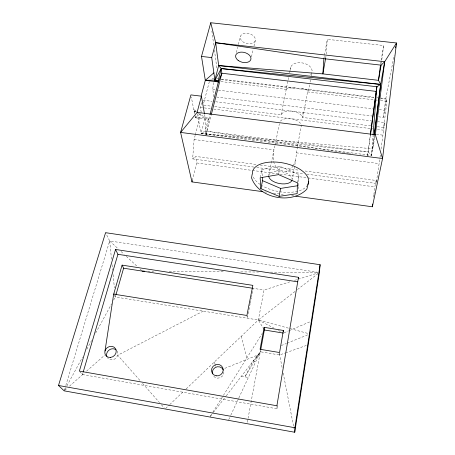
<?xml version="1.0" encoding="UTF-8"?>
<svg xmlns="http://www.w3.org/2000/svg" width="455" height="455" viewBox="0 0 455 455"><rect width="100%" height="100%" fill="white"/><g stroke="black" fill="none" stroke-linecap="round" stroke-linejoin="round"><path stroke-width="0.34" stroke-dasharray="2.27 1.71" d="M298.622 185.572L298.878 174.589L280.189 166.371L261.841 169.624L260.288 177.086M215.602 101.755L302.956 112.493L302.808 117.487L373.128 126.194M326.269 54.139L327.281 39.329L383.662 45.506L381.097 65.15M253.93 167.087L192.658 158.897L194.097 139.514L195.167 135.448M197.362 113.756L201.042 133.474L371.49 155.456L373.037 135.624M213.856 96.699L212.792 89.51L213.361 82.435M374.363 135.488L372.725 148.779L201.042 133.474L205.131 117.703L204.534 114.233M306.875 174.168L376.171 183.439L379.931 158.061M380.016 157.367L380.443 153.892M381.034 149.024L384.668 122.537L377.622 121.673M377.349 126.718L383.679 127.502L386.887 101.357L386.608 98.729L380.989 98.064M373.561 197.174L373.817 195.115M373.902 194.433L374.835 186.88L376.166 180.47L303.741 170.818M378.514 116.804L383.44 117.401L385.703 99.116L394.11 55.459M370.461 135.129L368.237 151.953L201.042 133.474L205.228 131.017L368.237 151.953L371.49 155.456L374.124 135.061M367.583 155.508L370.279 135.072M380.573 64.451L380.932 61.687M258.338 355.031L258.457 354.206L257.661 356.123L253.207 360.991L244.887 376.848L260.351 351.766L260.209 350.526M259.009 353.939L259.088 353.393M383.44 117.401L386.608 98.729M274.939 145.776C272.465 154.057 271.396 165.472 279.984 170.574L304.071 173.793M79.796 371.593L82.457 374.545L277.078 408.789L277.664 405.286M291.917 180.436C294.334 169.431 295.915 158.334 297.303 147.244M381.136 60.327L383.662 45.506M282.1 367.509L279.654 354.98L280.001 352.955M206.115 134.657L209.812 115.394M325.626 58.246L325.985 56.204M367.486 156.213L368.237 151.953M323.858 58.678L324.347 55.914M324.472 55.226L327.281 39.329M298.019 188.939L298.497 186.249M297.399 182.813L298.878 174.589M297.428 146.544L301.426 124.943M309.559 84.869L308.422 91.023L307.546 91.899L302.808 117.487L302.694 117.106A11.369 6.609 10.5 0 0 292.792 111.259A11.369 6.609 10.5 0 0 281.873 113.676L281.196 114.814L214.402 106.538M310.065 82.133L310.566 79.403M311.197 75.985L311.578 73.932M247.332 422.297L260.601 350.401M371.49 155.456L374.829 137.399M186.129 388.934L258.343 319.996L264.031 290.017L291.035 281.48M278.579 174.629L280.189 166.371M250.165 303.622L247.287 318.216L246.991 316.162M250.301 302.928L251.262 298.065M251.399 297.371L253.185 288.333L264.031 290.017M383.679 127.502L384.668 122.537M268.882 174.913L273.722 150.963M281.196 114.814L288.555 77.578M289.522 72.789L290.631 67.317M275.082 145.082L279.415 123.612M251.456 56.886L253.19 49.498M253.981 46.143L255.244 40.768A7.741 5.13 15 0 0 245.524 33.249A7.741 5.13 15 0 0 242.72 41.695A7.741 5.13 15 0 0 255.244 40.768M236.39 52.564L237.72 47.201M238.386 44.516L240.382 36.468M195.076 116.525L195.32 117.799L205.131 117.703L208.538 118.135L205.228 131.017L205.996 135.345M206.166 134.663L211.222 114.87M192.317 180.555L196.833 162.964L195.462 156.395L257.337 164.636M195.349 134.771L200.882 113.756M203.681 103.126L209.357 81.581M201.235 112.402L200.348 107.414L201.582 102.767M208.538 118.135L208.76 119.494L195.32 117.799L195.866 115.758M113.619 300.107L115.314 296.996L115.894 294.988M82.457 374.545L83.06 372.509M64.172 390.851L64.997 388.138M65.821 385.425L109.672 240.962L105.577 232.681M295.636 160.291L293.492 165.205M228.7 419.698L230.492 415.859M230.787 415.216L238.539 398.574M238.841 397.932L260.351 351.766L279.654 354.98L284.972 353.08M286.206 89.208L286.479 88.691L289.152 87.986L296.063 87.974L299.447 88.975L301.608 88.634L373.964 97.228M64.855 389.605L66.544 386.5M66.885 385.88L82.463 357.289M86.865 349.207L91.609 340.505M95.669 333.049L111.589 303.838M210.227 416.405L212.485 412.804M212.86 412.202L223.018 395.992M223.394 395.389L262.12 333.572M293.145 165.745C291.575 168.418 288.948 170.722 285.871 171.364M210.284 416.45L212.877 413.1M213.31 412.543L225.839 396.35M226.271 395.793L260.351 351.766M165.643 408.488L169.226 405.069M169.738 404.58L184.082 390.89M192.658 158.897L195.462 156.395M64.707 390.384L67.368 388.035M69.501 386.164L84.408 373.037M86.541 371.166L104.644 355.23M195.32 117.799L200.035 114.034L205.131 117.703L208.76 119.494M114.336 295.272L115.314 296.996L258.343 319.996L295.306 291.245M297.547 289.499L317.709 273.819M256.461 356.788L257.661 356.123L257.826 355.025L224.184 368.607M203.22 311.135L117.703 355.224L140.714 381.301M211.99 79.068L213.702 78.192M284.062 332.804L288.572 330.887M289.221 330.614L310.611 321.537M281.275 345.55L286.479 343.445M287.128 343.184L307.95 334.766M285.638 352.841L306.243 345.493M294.408 280.411L318.039 272.937M147.943 271.157L153.614 271.197M169.197 271.322L224.457 271.76M240.752 271.891L258.463 272.027M270.503 272.124L317.971 272.5M216.517 78.527L217.928 78.692M221.443 79.113L296.063 87.974M376.774 97.563L378.179 97.728M221.158 79.562L374.454 97.779M380.778 98.53L385.703 99.116M220.959 81.576L286.332 89.368M307.546 91.899L374.249 99.85M374.948 99.935L377.758 100.265M380.568 100.6L386.887 101.357M212.792 89.51L215.613 89.851M218.434 90.192L372.838 108.847M379.186 109.615L384.828 110.298M216.671 97.04L372.179 116.031M202.987 100.202L212.098 101.323M302.956 112.493L371.286 120.894M203.851 105.236L210.881 106.106M200.348 107.414L210.216 108.643M213.736 109.081L372.52 128.822M377.423 129.43L383.73 130.21M376.433 134.333L382.74 135.124M197.942 113.773L200.035 114.034M194.097 139.514L274.103 149.928M296.268 152.817L379.248 163.618M260.146 165.011L299.526 170.255M256.745 167.468L279.984 170.574M196.833 162.964L251.712 170.341M252.417 170.437L307.296 177.808M307.995 177.905L374.835 186.88M264.975 191.976L266.374 192.169M273.398 193.136L283.226 194.49M291.649 195.65L293.754 195.94M111.503 259.174L109.672 240.962L317.982 272.3M301.608 88.634L306.539 89.834L308.422 91.023M348.524 153.267L205.228 131.017L205.131 117.703M349.224 153.375L350.629 153.591M253.207 360.991L254.527 361.213M241.395 376.251L248.385 377.451M264.014 329.397L258.343 319.996L308.558 333.612M194.04 111.156L195.235 111.725L193.915 110.502L196.242 111.304L194.461 113.335L191.316 96.989M258.343 319.996L274.012 328.174M278.403 330.461L280.28 331.445M193.722 109.496L196.242 111.304L194.234 112.146L194.638 111.441L194.075 111.333L194.518 111.651M109.672 240.962L118.471 249.095M121.058 251.49L124.164 254.362M126.234 256.273L137.62 266.801M140.208 269.195L142.278 271.112M142.591 383.434L159.495 402.59M161.377 404.723L164.192 407.913M214.294 362.043L215.022 363.932M215.266 364.557L215.994 366.446M241.36 336.205L247.071 359.359M283.192 373.077L294.061 428.769M211.882 31.116L213.844 45.756M214.407 49.942L216.842 68.068M112.072 264.776L112.635 270.384M113.056 274.587L114.398 287.89M114.887 292.798L115.314 296.996M261.841 169.624L262.279 176.62M276.93 406.366L277.078 408.789M279.592 353.137L279.654 354.98M376.166 180.47L376.171 183.439M268.751 176.483A11.881 6.023 10.8 0 1 279.575 171.387A11.881 6.023 10.8 0 1 292.138 178.878M311.829 72.567A10.954 7.018 10.3 0 1 309.207 75.519M290.711 70.388A10.954 7.018 10.3 0 1 300.749 62.716A10.954 7.018 10.3 0 1 312.005 71.981M307.557 185.117A28.534 14.469 10.8 0 1 298.309 191.054M297.678 191.225A28.534 14.469 10.8 0 1 261.773 185.486M260.123 184.423A28.534 14.469 10.8 0 1 252.809 175.846M280.377 121.104A11.432 6.541 10.6 0 1 291.342 118.744A11.432 6.541 10.6 0 1 301.312 124.562M223.837 371.9A5.858 5.653 -33.4 0 1 213.492 376.114M117.168 351.095A5.898 5.306 -38.5 0 1 115.018 358.836A5.898 5.306 -38.5 0 1 107.283 357.493"/><path stroke-width="0.68" d="M298.435 278.614L298.474 277.3L115.559 249.476L79.352 371.104L276.896 405.758L298.474 277.3M294.738 432.25L294.897 427.74L320.11 264.719L105.577 232.681L58.49 385.482L64.172 390.851L294.738 432.25L319.387 272.511L320.11 264.719M295.858 196.23L372.372 206.78L382.564 158.528L396.51 42.98L210.756 22.75L215.681 42.713L323.858 58.678L322.874 73.892L378.486 80.33L380.664 84.42L374.454 134.788M373.089 134.913L376.842 86.746L380.664 84.42L384.691 61.709L396.51 42.98L396.112 45.062M372.372 206.78L372.713 204.039M204.414 113.54L201.429 96.187L190.918 94.902L180.601 132.422L382.564 158.528L375.324 134.72L384.691 61.709L215.681 42.713L211.717 57.597L215.09 81.519L216.643 81.007L217.154 81.269M374.124 135.061L380.664 84.42L218.662 65.554L215.681 42.713M370.376 134.367L376.842 86.746L221.261 68.557L218.662 65.554L214.891 80.091L205.313 80.353L201.138 96.011M370.552 134.424L376.842 86.746M380.482 65.139L378.486 80.33L381.097 65.15L384.691 61.709M105.003 350.919L113.682 294.123L122.094 265.129L252.849 285.365L246.889 315.474L113.682 294.123M252.172 174.214L251.547 177.911C258.821 198.625 291.865 204.784 306.858 189.166L308.695 181.494M283.363 330.449L279.569 352.528L260.072 349.292L264.133 327.333L283.363 330.449L283.391 331.763M325.626 58.246L322.874 73.892L218.662 65.554M260.726 349.724L264.366 329.983L264.133 327.333M279.091 196.378L297.172 193.654L297.399 182.813L278.579 174.629L260.152 177.763L260.88 188.666L279.091 196.378L280.621 188.41L297.928 185.685M395.577 47.832L395.844 46.45M260.88 188.666L262.529 180.669L262.319 177.296M209.988 114.711L218.394 81.917L218.201 80.49L221.261 68.557L380.664 84.42M211.399 114.188L221.852 73.232L221.261 68.557L214.891 80.091L218.394 81.917L221.852 73.232L376.052 91.381M262.865 191.68L191.97 181.909L192.317 180.555M191.97 181.909L180.601 132.422L197.106 112.396L201.429 96.187M218.394 81.917L205.313 80.353L201.497 56.431L210.756 22.75M116.088 294.322L123.612 268.211L122.094 265.129M83.259 371.826L117.93 254.322L115.559 249.476M205.313 80.353L213.867 72.834M218.173 81.803L217.57 81.815L217.518 81.462L216.745 81.718L216.643 81.007M142.278 271.112L144.406 271.129M323.858 58.678L381.097 65.15M201.497 56.431L211.717 57.597M214.891 80.091L218.201 80.49M216.694 81.36L217.518 81.462M197.106 112.396L375.324 134.72M117.93 254.322L297.638 281.804M123.612 268.211L252.48 288.225M264.366 329.983L283.419 333.077M58.49 385.482L294.897 427.74M262.529 180.669L280.621 188.41M215.767 80.546L215.869 81.263M291.917 180.436A11.881 6.023 10.8 0 1 279.751 183.593A11.881 6.023 10.8 0 1 268.751 176.483M252.406 173.895A28.534 14.469 10.8 0 1 283.329 162.987A28.534 14.469 10.8 0 1 307.876 184.548M106.732 356.214A5.898 5.306 -38.5 0 1 109.45 349.787A5.898 5.306 -38.5 0 1 116.281 350.037M212.405 373.919A5.858 5.653 -33.4 0 1 223.371 369.989M110.463 357.442A5.955 5.346 -38.2 0 0 115.496 348.638A5.955 5.346 -38.2 0 0 105.571 349.559A5.955 5.346 -38.2 0 0 110.463 357.442M216.176 375.824A5.915 5.699 -32.6 0 0 222.905 368.129A5.915 5.699 -32.6 0 0 212.968 366.468A5.915 5.699 -32.6 0 0 216.176 375.824M238.136 60.39A7.854 5.022 14.8 0 0 250.824 59.577A7.854 5.022 14.8 0 0 240.911 52.132A7.854 5.022 14.8 0 0 238.136 60.39"/></g></svg>
